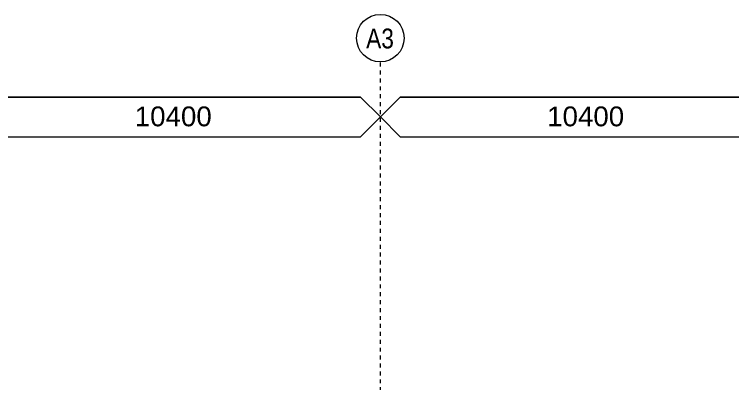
# Model space of a CAD drawing. Header units: metres. Extents: x -2362 to -2010, y -1 to 30.
# Drawn here: x -2254.44 to -2236.33, y 18.02 to 27.34 of the extents above; entities that cross this region are included whole.
import ezdxf

# ---------------------------------------------------------------- set-up
doc = ezdxf.new("R2010")
doc.units = ezdxf.units.M
doc.linetypes.add('Grid Line', pattern=[0.021, 0.012, -0.003, 0.003, -0.003])
for name, color, linetype, lineweight in [('A-ANNO-NOTE', 131, 'Continuous', 5), ('A-DETL-GENF', 92, 'Continuous', 5), ('S-GRID', 1, 'Continuous', 5), ('S-GRID-IDEN', 1, 'Continuous', 5)]:
    doc.layers.add(name, color=color, linetype=linetype, lineweight=lineweight)
doc.styles.add('Arial', font='arial.ttf', dxfattribs={"height": 0.5})
doc.styles.add('Arial Narrow', font='ARIALN.TTF', dxfattribs={"height": 0.5})

# ---------------------------------------------------------------- blocks, each defined once
blk = doc.blocks.new('Dimension - Grids _2D_ - 1-200-1063973-SOUTH EAST - PART A')
at = {"layer": 'A-DETL-GENF'}
for p, q in [((-1014.351, 25.253), (-1014.851, 24.753)), ((-1014.851, 24.753), (-1014.351, 25.253)), ((-1004.951, 25.253), (-1014.351, 25.253)), ((-1014.351, 25.253), (-1004.951, 25.253)), ((-1004.451, 24.753), (-1004.951, 25.253)), ((-1004.451, 24.753), (-1004.951, 25.253)), ((-1014.851, 24.753), (-1014.351, 24.253)), ((-1014.851, 24.753), (-1014.351, 24.253)), ((-1004.951, 24.253), (-1004.451, 24.753)), ((-1004.451, 24.753), (-1004.951, 24.253)), ((-1014.351, 24.253), (-1004.951, 24.253)), ((-1014.351, 24.253), (-1004.951, 24.253))]:
    blk.add_line(p, q, dxfattribs=at)
blk = doc.blocks.new('Grid - A1-3055139-SOUTH EAST - PART A')
at = {"layer": 'S-GRID-IDEN'}
blk.add_circle((-1014.851, 26.743), 0.6, dxfattribs=at)

msp = doc.modelspace()

# ---------------------------------------------------------------- linework, layer by layer
at = {"layer": 'S-GRID', "linetype": 'Grid Line'}
msp.add_line((-2245.215, 0.225), (-2245.215, 26.143), dxfattribs=at)

# ---------------------------------------------------------------- block references
at = {"layer": 'A-DETL-GENF'}
for p in [(-1240.764, 0), (-1230.364, 0)]:
    msp.add_blockref('Dimension - Grids _2D_ - 1-200-1063973-SOUTH EAST - PART A', p, dxfattribs=at)
at = {"layer": 'S-GRID-IDEN'}
msp.add_blockref('Grid - A1-3055139-SOUTH EAST - PART A', (-1230.364, 0), dxfattribs=at)

# ---------------------------------------------------------------- texts
at = {"layer": 'A-ANNO-NOTE', "char_height": 0.5, "width": 2.32489, "attachment_point": 1, "style": 'Arial'}
for insert in [(-2251.409, 25.016), (-2241.009, 25.016)]:
    msp.add_mtext('10400', dxfattribs=dict(at, insert=insert))
at = {"layer": 'S-GRID-IDEN', "insert": (-2245.574, 26.984), "char_height": 0.5, "width": 0.84979, "attachment_point": 1, "style": 'Arial Narrow'}
msp.add_mtext('A3', dxfattribs=at)

doc.saveas('drawing.dxf')
